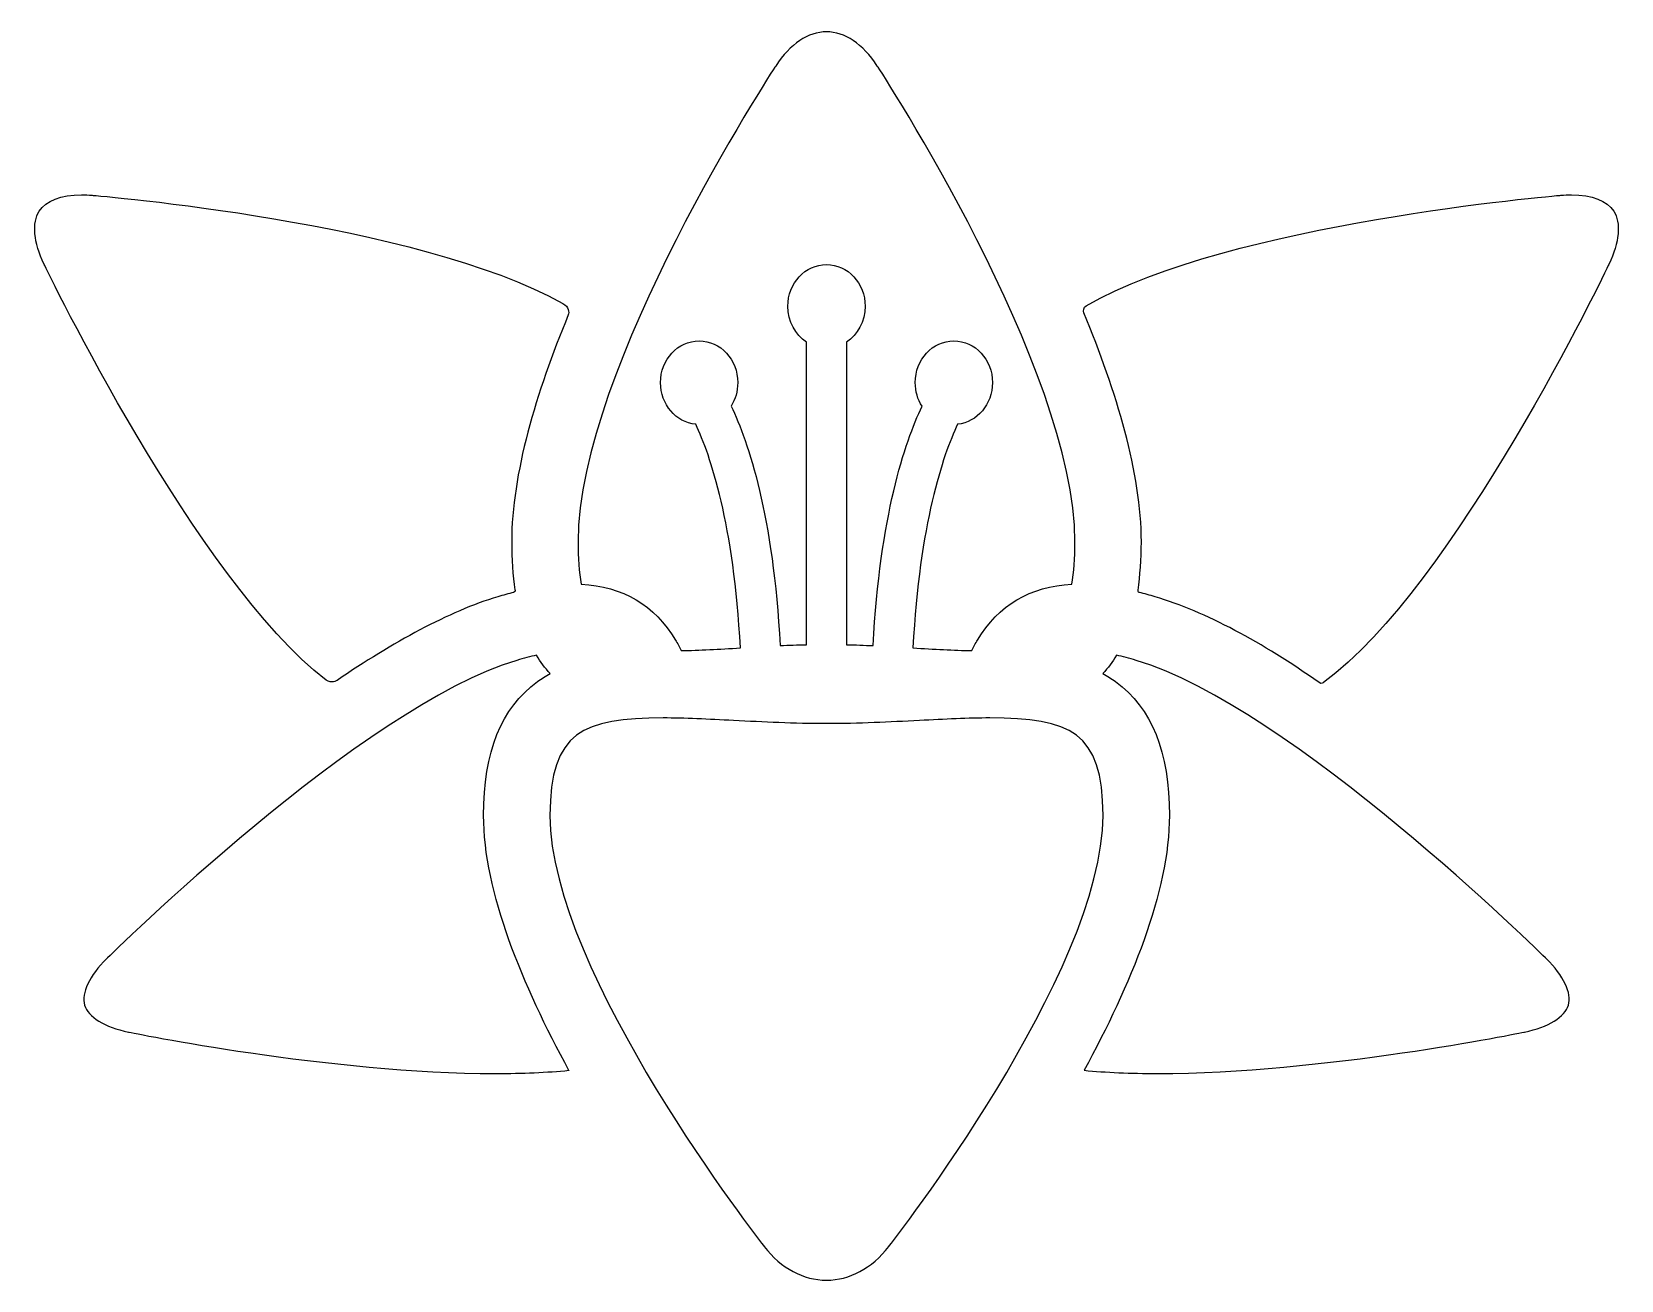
# Model space of a CAD drawing. Extents: x 0 to 12.9, y 0 to 10.2.
import ezdxf

# ---------------------------------------------------------------- set-up
doc = ezdxf.new("R2010")
doc.units = 0
doc.layers.get('0').update_dxf_attribs({"linetype": 'CONTINUOUS'})

msp = doc.modelspace()

# ---------------------------------------------------------------- linework, layer by layer
at = {"color": 7}
for points in [[(6.294446, 5.183899), (6.294446, 7.651675)], [(6.619256, 7.651648), (6.619256, 5.183899)]]:
    msp.add_lwpolyline(points, dxfattribs=at)
for points in [[(3.905284, 5.609598)], [(8.997055, 5.62728)], [(5.225339, 5.221573)], [(8.982453, 5.055663)], [(4.099151, 4.882293)], [(7.789146, 4.585918)]]:
    msp.add_lwpolyline(points, close=True, dxfattribs=at)
for points in [[(6.456825, 10.182931), (6.308172, 10.182931), (6.160954, 10.083795), (6.042329, 9.90376)], [(6.871293, 9.903787), (6.752669, 10.083768), (6.605477, 10.182931), (6.456825, 10.182931)], [(6.042329, 9.90376), (6.026267, 9.879308), (4.43089, 7.440737), (4.43089, 6.022952)], [(8.482759, 6.022925), (8.482759, 7.44071), (6.887409, 9.879308), (6.871293, 9.903787)], [(0.036821, 8.719905), (0.091036, 8.805821), (0.213855, 8.853132), (0.382659, 8.853132)], [(0.382659, 8.853132), (0.409899, 8.853132), (0.438519, 8.851858), (0.467644, 8.849336)], [(0.467644, 8.849336), (0.495522, 8.84692), (3.113304, 8.635026), (4.30677, 7.967405)], [(8.573002, 7.948873), (9.753591, 8.624698), (12.417889, 8.846867), (12.446032, 8.849309)], [(12.446032, 8.849309), (12.475157, 8.851831), (12.503777, 8.853106), (12.531017, 8.853106)], [(12.531017, 8.853106), (12.699821, 8.853106), (12.82264, 8.805794), (12.876828, 8.719879)], [(0.076778, 8.285551), (-0.00911, 8.465691), (-0.023686, 8.624008), (0.036821, 8.719905)], [(12.876828, 8.719879), (12.937335, 8.623981), (12.922786, 8.465665), (12.836871, 8.285524)], [(2.376149, 4.895409), (1.319893, 5.706027), (0.08931, 8.259267), (0.076778, 8.285551)], [(6.141865, 7.94359), (6.141865, 8.131907), (6.282871, 8.284648), (6.456851, 8.284648)], [(6.456851, 8.284648), (6.630805, 8.284648), (6.771838, 8.131907), (6.771838, 7.943563)], [(12.836871, 8.285524), (12.824207, 8.258948), (11.577694, 5.652556), (10.510048, 4.875656)], [(4.30677, 7.967405), (4.357719, 7.93889), (4.359445, 7.89365), (4.351559, 7.874534)], [(6.294446, 7.651675), (6.203142, 7.711412), (6.141865, 7.819576), (6.141865, 7.94359)], [(6.771838, 7.943563), (6.771838, 7.819602), (6.710561, 7.711385), (6.619256, 7.651648)], [(8.555665, 7.890065), (8.549824, 7.904137), (8.551178, 7.936368), (8.573002, 7.948873)], [(4.351559, 7.874534), (4.089088, 7.239755), (3.889567, 6.575479), (3.889567, 6.022952)], [(9.024162, 6.022899), (9.024162, 6.579966), (8.821322, 7.250587), (8.555665, 7.890065)], [(5.103317, 7.32105), (5.103317, 7.509421), (5.244349, 7.662162), (5.41833, 7.662162)], [(5.41833, 7.662162), (5.592284, 7.662162), (5.733317, 7.509421), (5.733317, 7.32105)], [(7.180386, 7.321077), (7.180386, 7.509448), (7.321365, 7.662189), (7.495373, 7.662189)], [(7.495373, 7.662189), (7.669327, 7.662189), (7.810359, 7.509448), (7.810359, 7.321077)], [(5.390638, 6.981399), (5.229641, 6.996639), (5.103317, 7.142742), (5.103317, 7.32105)], [(5.733317, 7.32105), (5.733317, 7.250428), (5.713484, 7.184823), (5.679553, 7.13037)], [(7.235636, 7.128246), (7.200829, 7.183098), (7.180386, 7.249472), (7.180386, 7.321077)], [(7.810359, 7.321077), (7.810359, 7.143724), (7.685363, 6.998099), (7.52556, 6.981585)], [(5.679553, 7.13037), (5.820294, 6.835057), (6.022391, 6.237686), (6.078968, 5.17612)], [(6.837177, 5.17596), (6.893648, 6.235111), (7.094922, 6.832163), (7.235636, 7.128246)], [(5.754689, 5.157641), (5.700713, 6.172161), (5.510776, 6.725751), (5.390638, 6.981399)], [(7.52556, 6.981585), (7.405422, 6.72591), (7.215432, 6.172241), (7.161456, 5.157508)], [(3.889567, 6.022952), (3.889567, 5.880379), (3.898647, 5.749728), (3.916276, 5.629856)], [(4.43089, 6.022952), (4.43089, 5.891079), (4.439227, 5.775986), (4.455635, 5.676397)], [(8.458493, 5.676397), (8.474423, 5.773623), (8.482759, 5.887893), (8.482759, 6.022925)], [(8.997055, 5.62728), (9.01402, 5.748002), (9.024162, 5.879344), (9.024162, 6.022899)], [(3.777208, 5.574685), (3.377235, 5.455981), (2.918269, 5.199457), (2.46541, 4.892382)], [(3.905284, 5.609598), (3.863707, 5.598739), (3.821227, 5.587748), (3.777208, 5.574685)], [(3.916276, 5.629856), (3.916223, 5.629829), (3.921347, 5.613793), (3.905284, 5.609598)], [(4.455635, 5.676397), (4.795605, 5.65922), (5.054385, 5.506479), (5.225339, 5.221573)], [(7.68831, 5.2216), (7.85937, 5.506638), (8.11831, 5.659326), (8.458493, 5.676397)], [(9.008445, 5.609518), (9.008472, 5.609572), (8.994453, 5.608934), (8.997055, 5.62728)], [(9.136442, 5.574632), (9.092449, 5.587694), (9.050075, 5.599031), (9.008445, 5.609518)], [(10.474365, 4.873983), (10.015107, 5.199298), (9.547007, 5.452822), (9.136442, 5.574632)], [(5.225339, 5.221573), (5.24188, 5.194014), (5.257279, 5.165341), (5.271934, 5.135976)], [(7.641689, 5.135976), (7.656371, 5.165341), (7.671769, 5.194041), (7.68831, 5.2216)], [(3.93125, 5.055663), (2.673746, 4.682533), (0.607748, 2.643429), (0.587012, 2.62288)], [(4.09246, 5.097904), (4.041272, 5.086328), (3.987721, 5.072443), (3.93125, 5.055663)], [(4.202589, 4.948216), (4.161835, 4.993563), (4.125143, 5.043477), (4.09246, 5.097904)], [(5.271934, 5.135976), (5.419604, 5.137065), (5.58262, 5.146942), (5.754689, 5.157641)], [(6.078968, 5.17612), (6.14967, 5.179465), (6.221408, 5.1822), (6.294446, 5.183899)], [(6.619256, 5.183899), (6.693144, 5.182147), (6.765705, 5.179385), (6.837177, 5.17596)], [(7.161456, 5.157508), (7.332569, 5.146888), (7.494736, 5.137092), (7.641689, 5.135976)], [(8.821216, 5.097904), (8.788507, 5.043504), (8.751841, 4.993616), (8.711114, 4.948269)], [(8.982453, 5.055663), (8.925955, 5.072416), (8.872377, 5.086302), (8.821216, 5.097904)], [(12.32669, 2.62288), (12.305955, 2.643429), (10.238868, 4.682878), (8.982453, 5.055663)], [(4.099151, 4.882293), (4.132444, 4.906666), (4.167092, 4.928384), (4.202589, 4.948216)], [(8.711114, 4.948269), (8.746638, 4.928437), (8.781285, 4.906746), (8.814578, 4.88232)], [(2.46541, 4.892382), (2.46541, 4.892382), (2.420248, 4.861584), (2.376149, 4.895409)], [(3.660362, 3.79184), (3.660309, 4.309322), (3.803864, 4.666019), (4.099151, 4.882293)], [(8.814578, 4.88232), (9.109839, 4.666045), (9.253367, 4.309349), (9.253367, 3.791787)], [(10.510048, 4.875656), (10.506782, 4.873293), (10.494277, 4.859885), (10.474365, 4.873983)], [(5.124503, 4.585918), (4.473688, 4.585918), (4.201633, 4.475577), (4.201633, 3.791814)], [(5.699094, 4.565183), (5.493625, 4.575856), (5.29952, 4.585918), (5.124503, 4.585918)], [(6.456798, 4.539668), (6.190929, 4.539668), (5.940883, 4.552651), (5.699094, 4.565183)], [(7.214503, 4.565183), (6.972687, 4.552625), (6.722641, 4.539668), (6.456798, 4.539668)], [(7.789146, 4.585918), (7.614103, 4.585918), (7.419998, 4.575856), (7.214503, 4.565183)], [(8.711937, 3.79184), (8.712017, 4.475551), (8.439934, 4.585918), (7.789146, 4.585918)], [(4.356737, 1.711744), (3.98119, 2.398853), (3.660362, 3.168266), (3.660362, 3.79184)], [(4.201633, 3.791814), (4.201633, 2.507123), (5.931404, 0.296083), (5.948901, 0.273914)], [(6.964696, 0.273967), (6.982139, 0.29611), (8.711937, 2.507149), (8.711937, 3.79184)], [(9.253367, 3.791787), (9.253367, 3.168398), (8.932725, 2.399251), (8.557284, 1.712249)], [(0.587012, 2.62288), (0.445528, 2.482564), (0.378278, 2.340842), (0.407058, 2.243802)], [(12.506645, 2.243776), (12.535451, 2.340815), (12.468148, 2.482538), (12.32669, 2.62288)], [(0.407058, 2.243802), (0.435838, 2.146763), (0.569542, 2.064671), (0.764657, 2.024262)], [(12.149046, 2.024235), (12.34416, 2.064644), (12.477812, 2.146736), (12.506645, 2.243776)], [(0.764657, 2.024262), (0.780985, 2.020864), (2.414381, 1.685858), (3.76019, 1.685858)], [(9.153832, 1.685832), (10.499561, 1.685832), (12.132691, 2.020837), (12.149046, 2.024235)], [(3.76019, 1.685858), (3.979438, 1.685858), (4.178349, 1.694779), (4.356418, 1.712275)], [(4.356418, 1.712275), (4.356524, 1.71209), (4.356604, 1.711904), (4.356737, 1.711744)], [(8.557284, 1.712249), (8.735354, 1.694752), (8.934265, 1.685832), (9.15354, 1.685832)], [(9.15354, 1.685832), (9.153619, 1.685832), (9.153725, 1.685832), (9.153832, 1.685832)], [(5.948901, 0.273914), (6.088101, 0.097305), (6.268481, 0), (6.456772, 0)], [(6.456772, 0), (6.645063, 0), (6.825442, 0.097278), (6.964696, 0.273967)]]:
    msp.add_open_spline(points, degree=3, dxfattribs=at)

doc.saveas('drawing.dxf')
